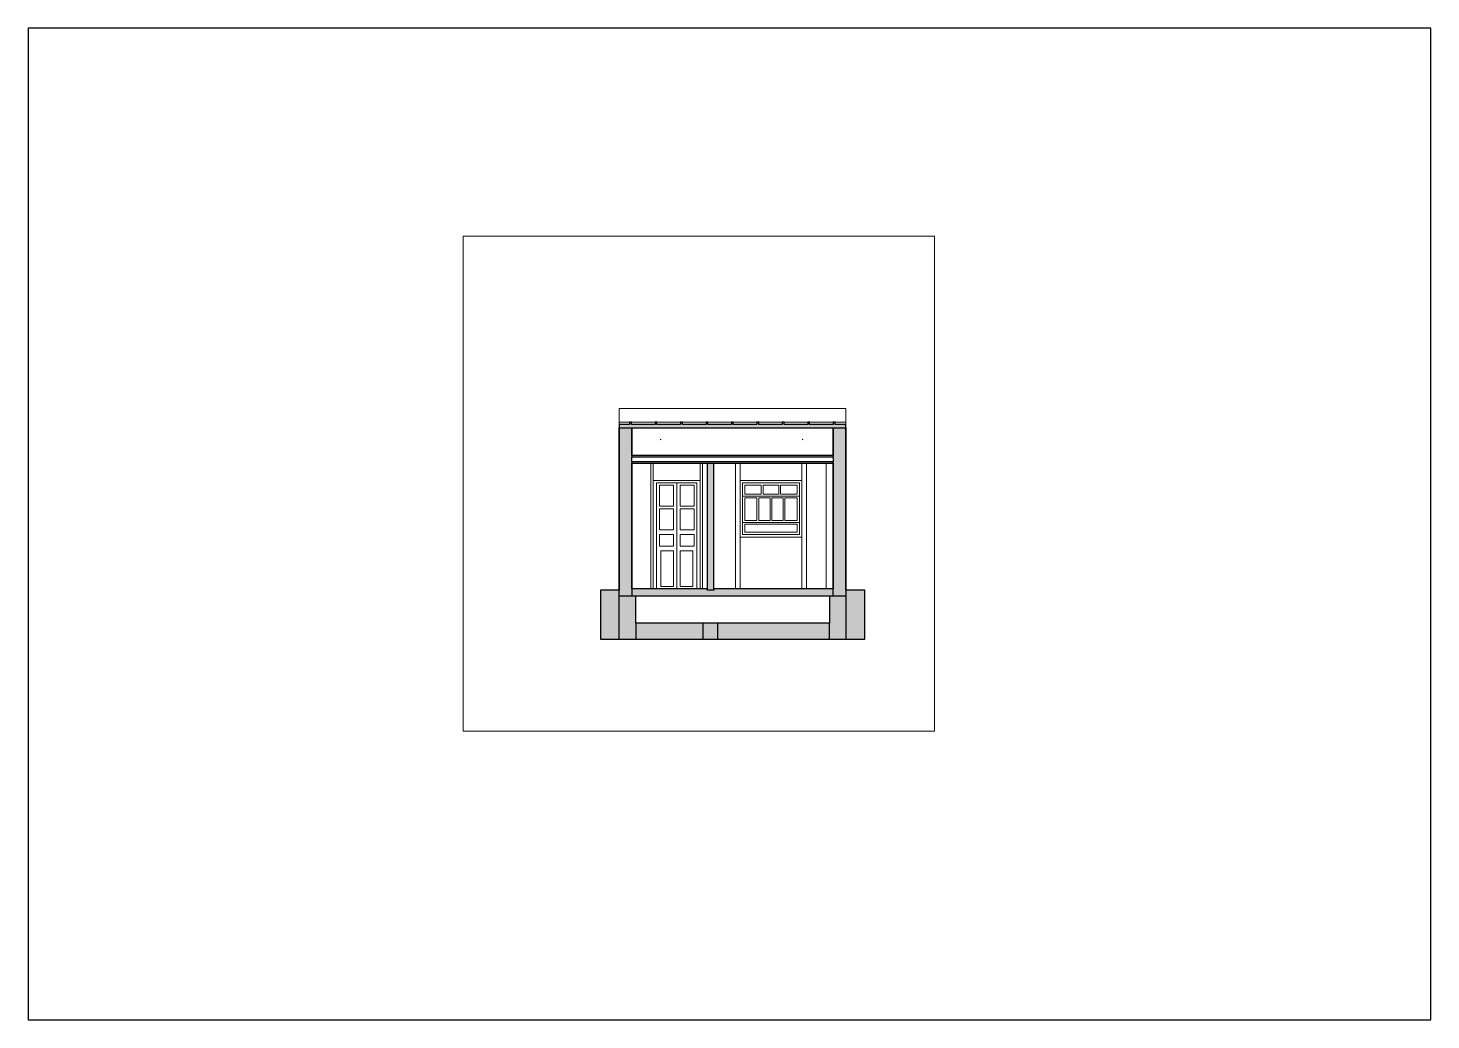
# Paper-space layout 'Layout1' of a CAD drawing. Header units: millimetres. Extents: x 21 to 318, y 103 to 313.
# The model-space entities are those that its viewports show. They can reach past a viewport. Long polylines and large blocks are cut down to what shows.
import ezdxf

# ---------------------------------------------------------------- set-up
doc = ezdxf.new("R2010")
doc.units = ezdxf.units.MM
for name, color, linetype, lineweight in [('A-ALV-___-___-EXI', 250, 'Continuous', 35), ('A-BAS-___-___-EXI', 250, 'Continuous', 25), ('A-COB-___-___-EXI', 250, 'Continuous', 25), ('A-JAN-___-___-EXI', 250, 'Continuous', 25), ('A-PIS-___-___-EXI', 250, 'Continuous', 25), ('A-POR-___-___-EXI', 250, 'Continuous', 25)]:
    doc.layers.add(name, color=color, linetype=linetype, lineweight=lineweight)

# ---------------------------------------------------------------- blocks, each defined once
blk = doc.blocks.new('A4 HORIZONTAL - A4-22435574-Não nomeada')
at = {"layer": 'A-COB-___-___-EXI'}
for p, q in [((317.79, 313), (20.79, 313)), ((20.79, 313), (20.79, 103)), ((317.79, 103), (317.79, 313)), ((20.79, 103), (317.79, 103))]:
    blk.add_line(p, q, dxfattribs=at)

msp = doc.modelspace()

# ---------------------------------------------------------------- hatches: boundary and pattern name
at = {"layer": 'A-ALV-___-___-EXI'}
h = msp.add_hatch(color=11, dxfattribs=at)
h.paths.add_polyline_path([(15615, -18595), (15912, -18595), (15912, -18253), (15615, -18253)])
h.paths.add_polyline_path([(13835, -18595), (14184, -18595), (14184, -17685), (14103, -17685), (14103, -14118), (13835, -14118), (13835, -17707)])
h.paths.add_polyline_path([(18635, -18595), (18635, -14118), (18367, -14118), (18367, -17685), (18287, -17685), (18287, -18595)])
h.paths.add_polyline_path([(15693, -17557), (15834, -17557), (15834, -14863), (15693, -14863), (15693, -17549)])
at = {"layer": 'A-BAS-___-___-EXI', "true_color": 0xcb9898}
h = msp.add_hatch(color=253, dxfattribs=at)
h.paths.add_polyline_path([(13436, -18595), (13835, -18595), (13835, -17557), (13436, -17557)])
h.paths.add_polyline_path([(19034, -18595), (19034, -17557), (18635, -17557), (18635, -18595)])
h.paths.add_polyline_path([(15615, -18595), (15615, -18253), (14184, -18253), (14184, -18595)])
h.paths.add_polyline_path([(18287, -18595), (18287, -18253), (15912, -18253), (15912, -18595)])
at = {"layer": 'A-PIS-___-___-EXI', "true_color": 0xc19a82}
h = msp.add_hatch(color=33, dxfattribs=at)
h.paths.add_polyline_path([(18367, -17685), (18367, -17527), (15834, -17527), (15834, -17557), (15693, -17557), (15693, -17527), (14103, -17527), (14103, -17685)])
h.paths.add_polyline_path([(15521, -14863), (18367, -14863), (18367, -14834), (14103, -14834), (14103, -14863)])
h.paths.add_polyline_path([(15521, -14732), (18367, -14732), (18367, -14703), (14103, -14703), (14103, -14732)])
h.paths.add_polyline_path([(13835, -14118), (18635, -14118), (18635, -14048), (18405, -14048), (18405, -13998), (18365, -13998), (18365, -14048), (17865, -14048), (17865, -13998), (17827, -13998), (17827, -14048), (17327, -14048), (17327, -13998), (17287, -13998), (17287, -14048), (16788, -14048), (16788, -13998), (16748, -13998), (16748, -14048), (16250, -14048), (16250, -13998), (16210, -13998), (16210, -14048), (15712, -14048), (15712, -13998), (15672, -13998), (15672, -14048), (15171, -14048), (15171, -13998), (15131, -13998), (15131, -14048), (14633, -14048), (14633, -13998), (14593, -13998), (14593, -14048), (14095, -14048), (14095, -13998), (14055, -13998), (14055, -14048), (13835, -14048)])

# ---------------------------------------------------------------- linework, layer by layer
at = {"layer": 'A-ALV-___-___-EXI'}
for p, q in [((13835, -14118), (13835, -17557)), ((14103, -14703), (14103, -14118)), ((18367, -14118), (18367, -14703)), ((18635, -17557), (18635, -14118)), ((14103, -17527), (14103, -14863)), ((18367, -14863), (18367, -17527))]:
    msp.add_line(p, q, dxfattribs=at)
at = {"layer": 'A-ALV-___-___-EXI', "color": 18, "lineweight": 9}
for p, q in [((14502, -17527), (14502, -14863)), ((15600, -17527), (15600, -14863)), ((16294, -14863), (16294, -17527)), ((16394, -14863), (16394, -17527)), ((17700, -14863), (17700, -17527)), ((17799, -14863), (17799, -17527)), ((18213, -14863), (18213, -17527))]:
    msp.add_line(p, q, dxfattribs=at)
at = {"layer": 'A-ALV-___-___-EXI', "color": 18, "lineweight": 9, "flags": 128}
for points in [[(14716, -14365), (14713, -14363), (14711, -14361), (14709, -14363), (14707, -14365), (14709, -14367), (14711, -14369), (14713, -14367)], [(17721, -14365), (17719, -14363), (17717, -14361), (17715, -14363), (17713, -14365), (17715, -14367), (17717, -14369), (17719, -14367)]]:
    msp.add_lwpolyline(points, close=True, dxfattribs=at)
at = {"layer": 'A-BAS-___-___-EXI'}
for points in [[(13436, -17557), (13436, -18595), (13835, -18595), (13835, -17557)], [(19034, -17557), (18635, -17557), (18635, -18595), (19034, -18595)], [(14184, -18253), (14184, -18595), (15615, -18595), (15615, -18253)], [(15912, -18253), (15912, -18595), (18287, -18595), (18287, -18253)]]:
    msp.add_lwpolyline(points, close=True, dxfattribs=at)
at = {"layer": 'A-COB-___-___-EXI', "color": 18, "lineweight": 9}
for p, q in [((14095, -13998), (14593, -13998)), ((14633, -13998), (15131, -13998)), ((15171, -13998), (15672, -13998)), ((15712, -13998), (16210, -13998)), ((16250, -13998), (16748, -13998)), ((16788, -13998), (17287, -13998)), ((17327, -13998), (17827, -13998)), ((17865, -13998), (18365, -13998))]:
    msp.add_line(p, q, dxfattribs=at)
at = {"layer": 'A-COB-___-___-EXI', "color": 18, "lineweight": 9, "flags": 128}
for points in [[(18635, -13998), (18635, -13706), (13835, -13706), (13835, -13998)], [(13835, -14048), (13835, -13998), (14055, -13998)], [(18405, -13998), (18635, -13998), (18635, -14048)]]:
    msp.add_lwpolyline(points, dxfattribs=at)
at = {"layer": 'A-JAN-___-___-EXI', "color": 18, "lineweight": 9}
for p, q in [((16442, -15562), (17650, -15562)), ((16442, -16119), (17650, -16119))]:
    msp.add_line(p, q, dxfattribs=at)
at = {"layer": 'A-JAN-___-___-EXI', "color": 18, "lineweight": 9, "flags": 128}
for points in [[(17700, -16429), (17700, -15233), (16394, -15233), (16394, -16429)], [(17650, -16379), (17650, -15281), (16442, -15281), (16442, -16379)], [(16841, -15522), (16841, -15332), (16493, -15332), (16493, -15522)], [(17251, -15522), (17601, -15522), (17601, -15332), (17251, -15332)], [(16750, -16079), (16750, -15602), (16493, -15602), (16493, -16079)], [(17027, -16079), (17027, -15602), (16790, -15602), (16790, -16079)], [(17303, -16079), (17303, -15602), (17067, -15602), (17067, -16079)], [(17344, -16079), (17601, -16079), (17601, -15602), (17344, -15602)], [(17601, -16159), (16493, -16159), (16493, -16328), (17601, -16328)]]:
    msp.add_lwpolyline(points, close=True, dxfattribs=at)
msp.add_lwpolyline([(16881, -15332), (17211, -15332), (16881, -15332), (16881, -15522), (17211, -15522), (17211, -15332)], dxfattribs=at)
at = {"layer": 'A-PIS-___-___-EXI'}
for points in [[(18635, -14048), (18405, -14048), (18405, -13998), (18365, -13998), (18365, -14048), (17865, -14048), (17865, -13998), (17827, -13998), (17827, -14048), (17327, -14048), (17327, -13998), (17287, -13998), (17287, -14048), (16788, -14048), (16788, -13998), (16748, -13998), (16748, -14048), (16250, -14048), (16250, -13998), (16210, -13998), (16210, -14048), (15712, -14048), (15712, -13998), (15672, -13998), (15672, -14048), (15171, -14048), (15171, -13998), (15131, -13998), (15131, -14048), (14633, -14048), (14633, -13998), (14593, -13998), (14593, -14048), (14095, -14048), (14095, -13998), (14055, -13998), (14055, -14048), (13835, -14048), (13835, -14118), (18635, -14118)], [(18367, -14732), (18367, -14703), (14103, -14703), (14103, -14732)], [(18367, -14834), (14103, -14834), (14103, -14863), (18367, -14863)]]:
    msp.add_lwpolyline(points, close=True, dxfattribs=at)
for points in [[(15693, -14863), (15693, -17527), (14103, -17527), (14103, -17685)], [(18635, -17685), (18367, -17685), (14103, -17685), (13835, -17685)]]:
    msp.add_lwpolyline(points, dxfattribs=at)
at = {"layer": 'A-POR-___-___-EXI'}
for p, q in [((14103, -14834), (14103, -14732)), ((18367, -14732), (18367, -14834)), ((15834, -17527), (15834, -14863)), ((14184, -18253), (14184, -17685)), ((18287, -17685), (18287, -18253)), ((15912, -18253), (15615, -18253)), ((13835, -18595), (14184, -18595)), ((15615, -18595), (15912, -18595)), ((18287, -18595), (18635, -18595))]:
    msp.add_line(p, q, dxfattribs=at)
at = {"layer": 'A-POR-___-___-EXI', "color": 18, "lineweight": 9}
msp.add_line((15053, -15281), (15053, -17527), dxfattribs=at)
at = {"layer": 'A-POR-___-___-EXI', "color": 18, "lineweight": 9, "flags": 128}
for points in [[(15551, -14863), (15551, -17527), (15551, -16379), (15551, -15231), (14553, -15231), (14553, -16379), (14553, -17527), (14553, -14863)], [(15475, -17527), (15475, -16328), (15475, -15281), (14625, -15281), (14625, -16328), (14625, -17527)]]:
    msp.add_lwpolyline(points, dxfattribs=at)
for points in [[(14686, -15332), (14986, -15332), (14986, -15779), (14686, -15779)], [(15125, -15332), (15423, -15332), (15423, -15779), (15125, -15779)], [(14686, -15830), (14986, -15830), (14986, -16280), (14686, -16280)], [(15123, -15830), (15423, -15830), (15423, -16280), (15123, -16280)], [(14686, -16379), (14986, -16379), (14986, -16622), (14686, -16622)], [(15125, -16379), (15423, -16379), (15423, -16622), (15125, -16622)], [(14713, -16721), (14986, -16721), (14986, -17476), (14713, -17476)], [(15125, -16721), (15395, -16721), (15395, -17476), (15125, -17476)]]:
    msp.add_lwpolyline(points, close=True, dxfattribs=at)
at = {"layer": 'A-POR-___-___-EXI'}
msp.add_lwpolyline([(18367, -17685), (18367, -17527), (15834, -17527), (15834, -17557), (15693, -17557), (15693, -17527)], dxfattribs=at)

psp = doc.layouts.get("Layout1")

# ---------------------------------------------------------------- block references
at = {"layer": 'A-PIS-___-___-EXI'}
psp.add_blockref('A4 HORIZONTAL - A4-22435574-Não nomeada', (0, 0), dxfattribs=at)

# ---------------------------------------------------------------- viewports
at = {"layer": 'A-BAS-___-___-EXI'}
psp.add_viewport(center=(162.81, 216.54), size=(99.77, 104.835), view_center_point=(15520.88, -15299.64), view_height=10483.469, dxfattribs=at)

doc.saveas('drawing.dxf')
